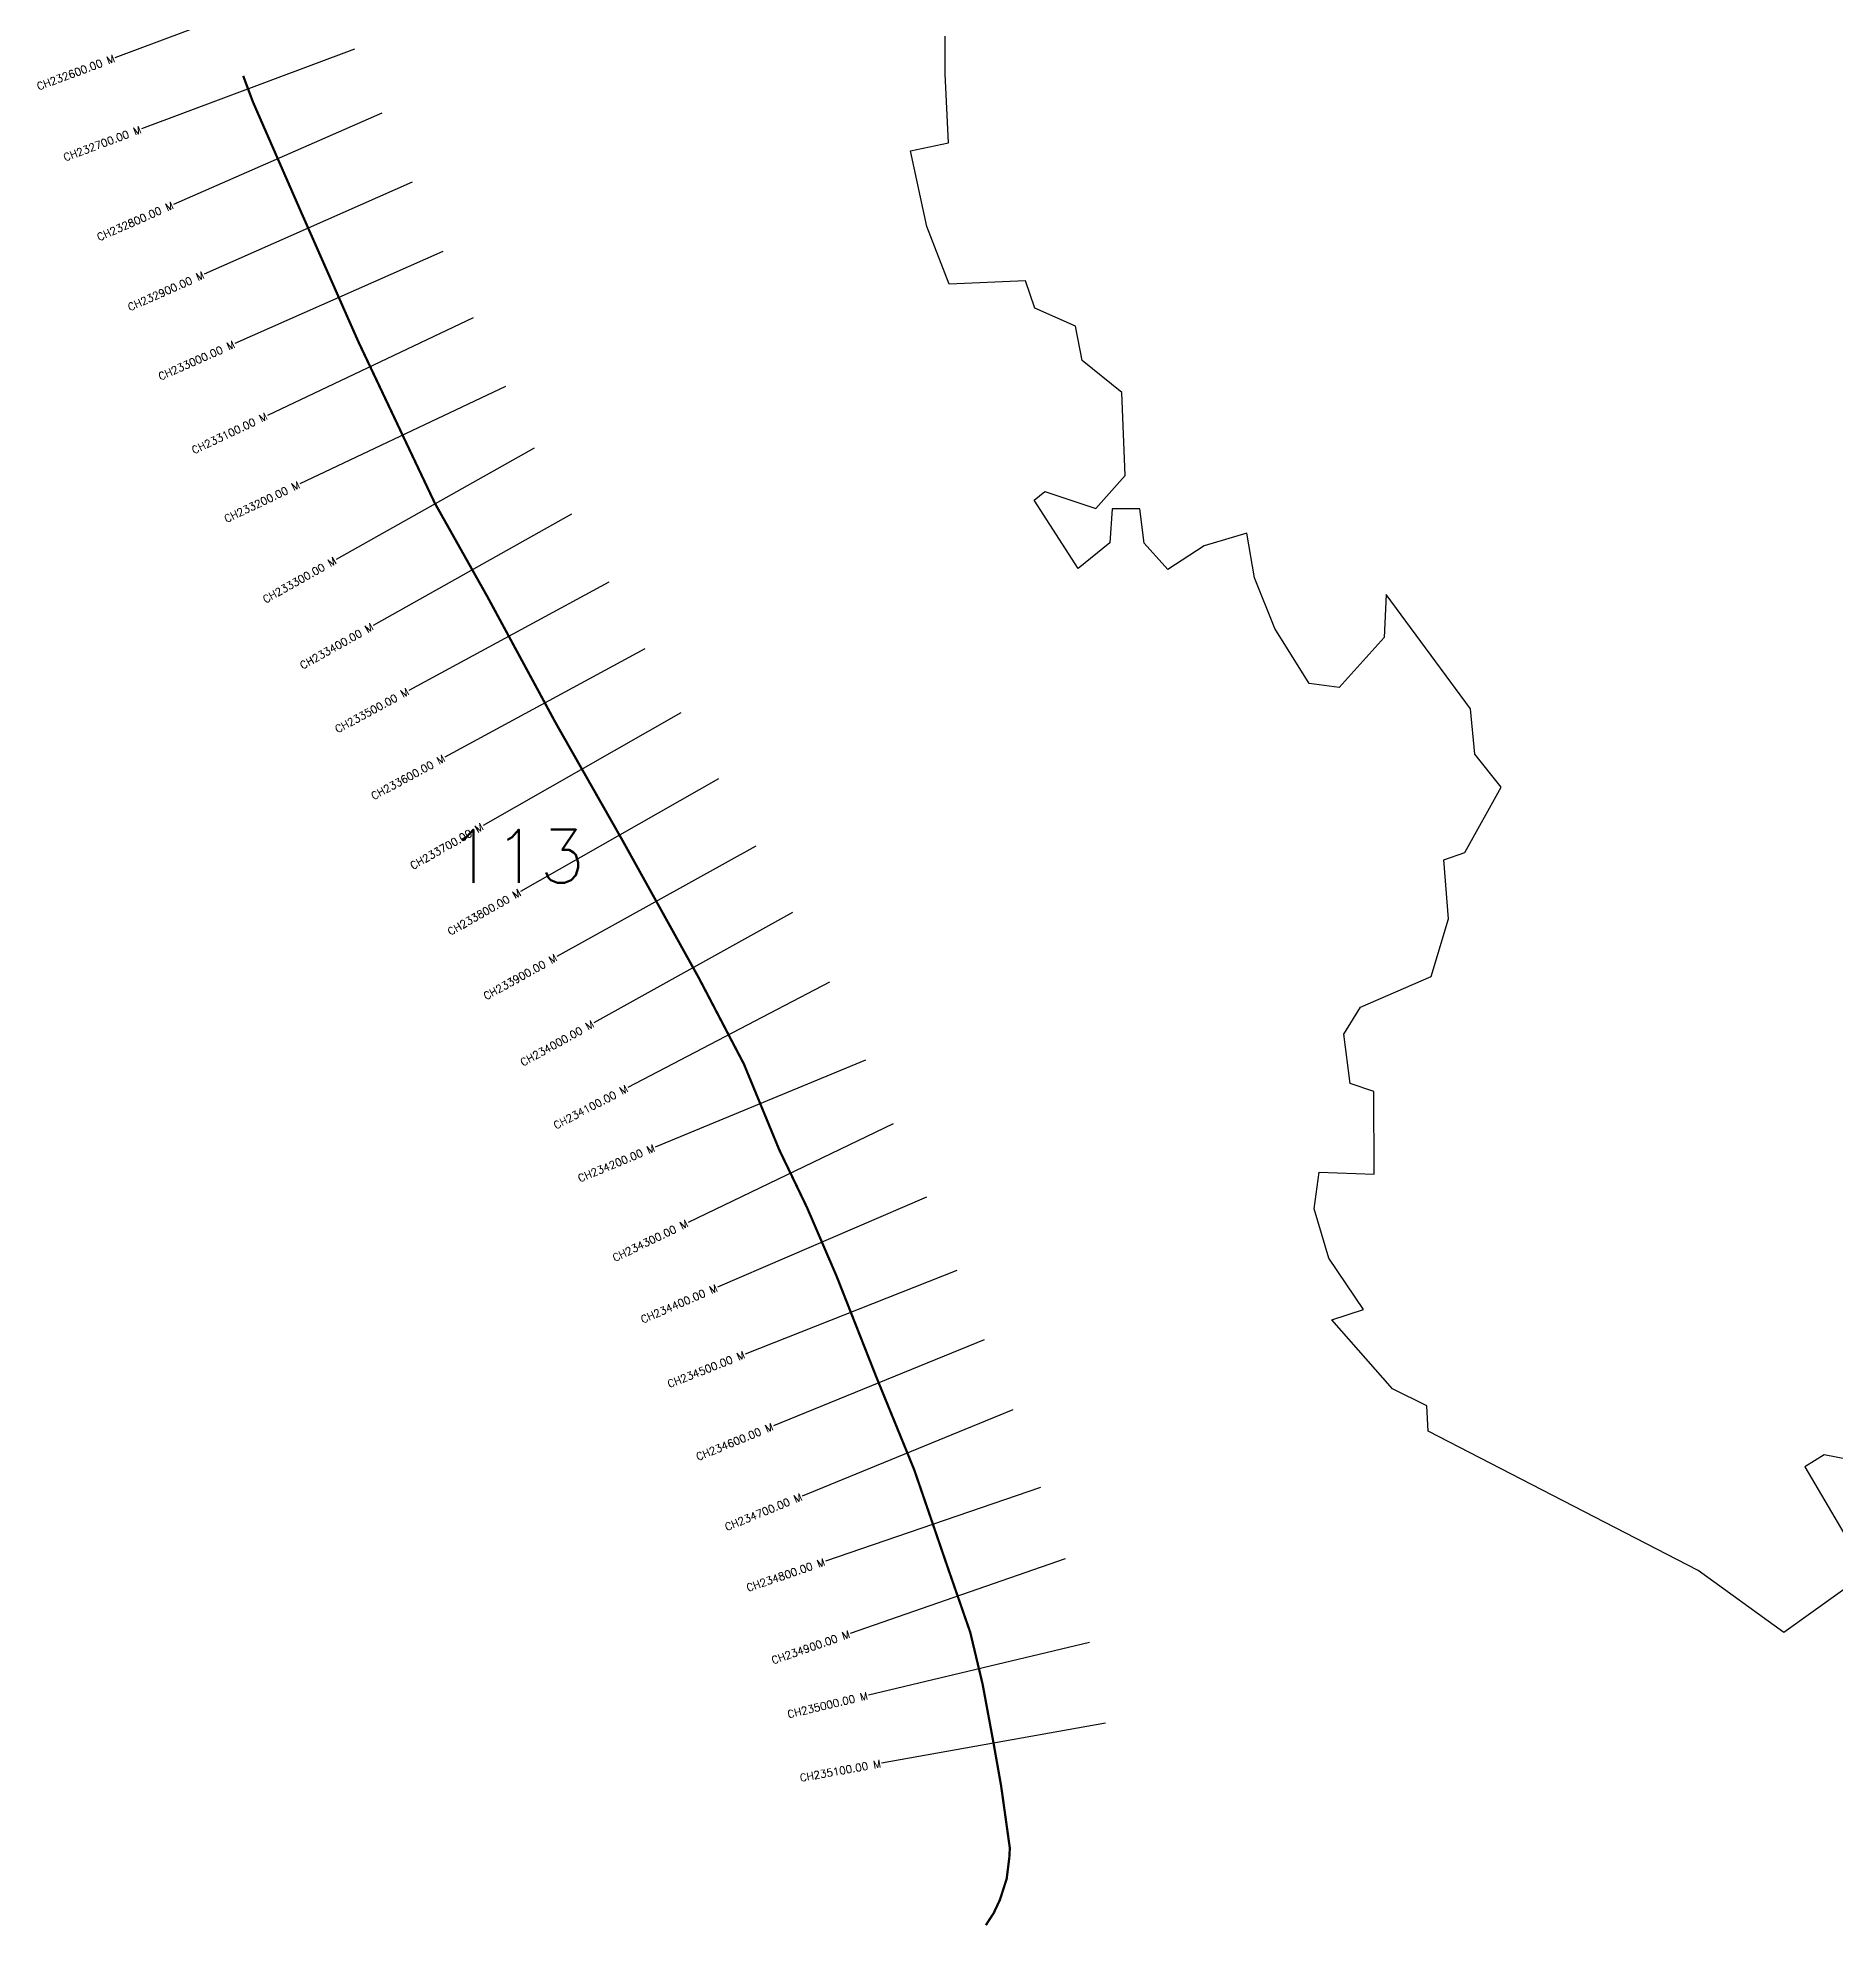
# Model space of a CAD drawing. Header units: metres. Extents: x 278812 to 285181, y 2051855 to 2056991.
# Drawn here: x 279626 to 281996, y 2052040 to 2054529 of the extents above; entities that cross this region are included whole.
import ezdxf
from ezdxf.enums import TextEntityAlignment as Align

# ---------------------------------------------------------------- set-up
doc = ezdxf.new("R2010")
doc.units = ezdxf.units.M
doc.header["$MEASUREMENT"] = 0
for name, color, linetype in [('CS', 134, 'Continuous'), ('CSMark', 6, 'Continuous'), ('NATURALLY PROTECTED', 3, 'Continuous'), ('village', 3, 'Continuous')]:
    doc.layers.add(name, color=color, linetype=linetype)
doc.styles.get("Standard").update_dxf_attribs({"font": 'simplex.shx'})

msp = doc.modelspace()

# ---------------------------------------------------------------- linework, layer by layer
at = {"layer": 'CS'}
for p, q in [((280008.9, 2054607.9), (279727.9, 2054502.8)), ((280043.9, 2054514.2), (279762.9, 2054409.2)), ((280080, 2054429.9), (279805.2, 2054309.5)), ((280120, 2054338.8), (279845.6, 2054217.5)), ((280160.4, 2054247.3), (279886, 2054126.1)), ((280200.1, 2054159.8), (279928.9, 2054031.4)), ((280242.9, 2054069.4), (279971.7, 2053941)), ((280280.9, 2053988.3), (280019.4, 2053841.4)), ((280329.9, 2053901.1), (280068.3, 2053754.2)), ((280379.2, 2053811.5), (280115.4, 2053668.6)), ((280426.8, 2053723.6), (280163, 2053580.7)), ((280474.2, 2053639.1), (280213.4, 2053490.7)), ((280523.6, 2053552.1), (280262.9, 2053403.8)), ((280573, 2053463.4), (280310.7, 2053317.8)), ((280621.5, 2053375.9), (280359.2, 2053230.4)), ((280670, 2053284.3), (280404.2, 2053145.2)), ((280717.5, 2053181.2), (280440.2, 2053066.7)), ((280754, 2053097.3), (280483.6, 2052967.3)), ((280798, 2053000.7), (280522.5, 2052882)), ((280837.9, 2052903.9), (280558.8, 2052793.9)), ((280874, 2052812.7), (280596.3, 2052699.1)), ((280911.8, 2052720.1), (280634.1, 2052606.6)), ((280948.6, 2052617.8), (280664.8, 2052520.6)), ((280980.9, 2052523.9), (280697.5, 2052425.5)), ((281013.2, 2052413.7), (280721.4, 2052344)), ((281034.2, 2052307.2), (280738.8, 2052254.3))]:
    msp.add_line(p, q, dxfattribs=at)
at = {"layer": 'NATURALLY PROTECTED', "const_width": 3, "flags": 128}
msp.add_lwpolyline([(279897, 2054479), (279909.9, 2054444.5), (279972.1, 2054302.3), (280048.7, 2054128.9), (280149.6, 2053915.9), (280219.4, 2053791.7), (280309.5, 2053625.2), (280397.1, 2053471.2), (280498.1, 2053289.3), (280557.3, 2053176.2), (280603.9, 2053063.2), (280640.6, 2052986.9), (280679.5, 2052896.6), (280732.1, 2052763.2), (280782, 2052641.1), (280826.9, 2052510.2), (280855.8, 2052427), (280872.1, 2052358.6), (280886.1, 2052283.2), (280896.5, 2052224.6), (280908, 2052142.5), (280907.3, 2052129.6), (280903.8, 2052102), (280895, 2052074.5), (280886.7, 2052056.8), (280876.4, 2052041)], dxfattribs=at)
at = {"layer": 'village', "color": 6}
msp.add_polyline3d([(282074.6, 2052643.1, 0), (281981.8, 2052660.8, 0), (281956.2, 2052645.3, 0), (282038.7, 2052505.3, 0), (281928.6, 2052426.8, 0), (281815.6, 2052508.4, 0), (281459.7, 2052692.3, 0), (281457.7, 2052725.7, 0), (281412.6, 2052747.8, 0), (281332.7, 2052839, 0), (281374.5, 2052852.8, 0), (281328.8, 2052920.3, 0), (281309.5, 2052985.4, 0), (281316, 2053033.5, 0), (281388.4, 2053030.9, 0), (281388.2, 2053140.1, 0), (281357, 2053150.6, 0), (281348.6, 2053215.4, 0), (281370.4, 2053251.1, 0), (281463.5, 2053291.8, 0), (281486.6, 2053367.6, 0), (281480.2, 2053445.3, 0), (281508.1, 2053454.9, 0), (281556.1, 2053541.4, 0), (281521.2, 2053584.6, 0), (281515.7, 2053644.4, 0), (281404.5, 2053795.3, 0), (281401.8, 2053738.5, 0), (281342.2, 2053672.4, 0), (281302.8, 2053677.8, 0), (281257.3, 2053750.3, 0), (281230.8, 2053817.4, 0), (281220.6, 2053876.3, 0), (281164.2, 2053859.6, 0), (281116.5, 2053828, 0), (281085, 2053862.8, 0), (281079.6, 2053908.1, 0), (281042.8, 2053908, 0), (281039.7, 2053863.3, 0), (280998.3, 2053829.4, 0), (280940.2, 2053919.8, 0), (280954.2, 2053931.1, 0), (281021.4, 2053908.8, 0), (281060.3, 2053952.1, 0), (281055.8, 2054061.5, 0), (281003.6, 2054103.6, 0), (280994.4, 2054149, 0), (280941, 2054172.6, 0), (280928.5, 2054208.6, 0), (280828, 2054204.4, 0), (280798.7, 2054280.6, 0), (280777.2, 2054380.2, 0), (280827, 2054390.5, 0), (280822.7, 2054481.8, 0), (280822.6, 2054531.4, 0)], dxfattribs=at)

# ---------------------------------------------------------------- texts
at = {"insert": (280167.7, 2053485.2), "char_height": 70, "attachment_point": 1}
msp.add_mtext_dynamic_manual_height_columns('113', width=95.172, gutter_width=1, heights=[0], dxfattribs=at)
at = {"layer": 'CSMark'}
for s, rotation, p in [('CH232600.00 M', 20.5031, (279727, 2054502.5)), ('CH232700.00 M', 20.5031, (279762, 2054408.8)), ('CH232800.00 M', 23.65, (279804.3, 2054309.1)), ('CH232900.00 M', 23.8345, (279844.7, 2054217.1)), ('CH233000.00 M', 23.8345, (279885.1, 2054125.7)), ('CH233100.00 M', 25.3376, (279928, 2054031)), ('CH233200.00 M', 25.3376, (279970.8, 2053940.6)), ('CH233300.00 M', 29.321, (280018.5, 2053840.9)), ('CH233400.00 M', 29.321, (280067.5, 2053753.7)), ('CH233500.00 M', 28.4346, (280114.5, 2053668.2)), ('CH233600.00 M', 28.4346, (280162.1, 2053580.2)), ('CH233700.00 M', 29.6349, (280212.6, 2053490.2)), ('CH233800.00 M', 29.6349, (280262, 2053403.3)), ('CH233900.00 M', 29.0312, (280309.8, 2053317.3)), ('CH234000.00 M', 29.0312, (280358.4, 2053229.9)), ('CH234100.00 M', 27.6174, (280403.3, 2053144.7)), ('CH234200.00 M', 22.4509, (280439.3, 2053066.3)), ('CH234300.00 M', 25.6848, (280482.7, 2052966.9)), ('CH234400.00 M', 23.2979, (280521.6, 2052881.6)), ('CH234500.00 M', 21.5245, (280557.9, 2052793.5)), ('CH234600.00 M', 22.237, (280595.3, 2052698.8)), ('CH234700.00 M', 22.237, (280633.2, 2052606.2)), ('CH234800.00 M', 18.9081, (280663.8, 2052520.3)), ('CH234900.00 M', 19.1612, (280696.6, 2052425.1)), ('CH235000.00 M', 13.4337, (280720.4, 2052343.8)), ('CH235100.00 M', 10.1501, (280737.9, 2052254.1))]:
    msp.add_text(s, height=10, rotation=rotation, dxfattribs=at).set_placement(p, align=Align.MIDDLE_RIGHT)

doc.saveas('drawing.dxf')
